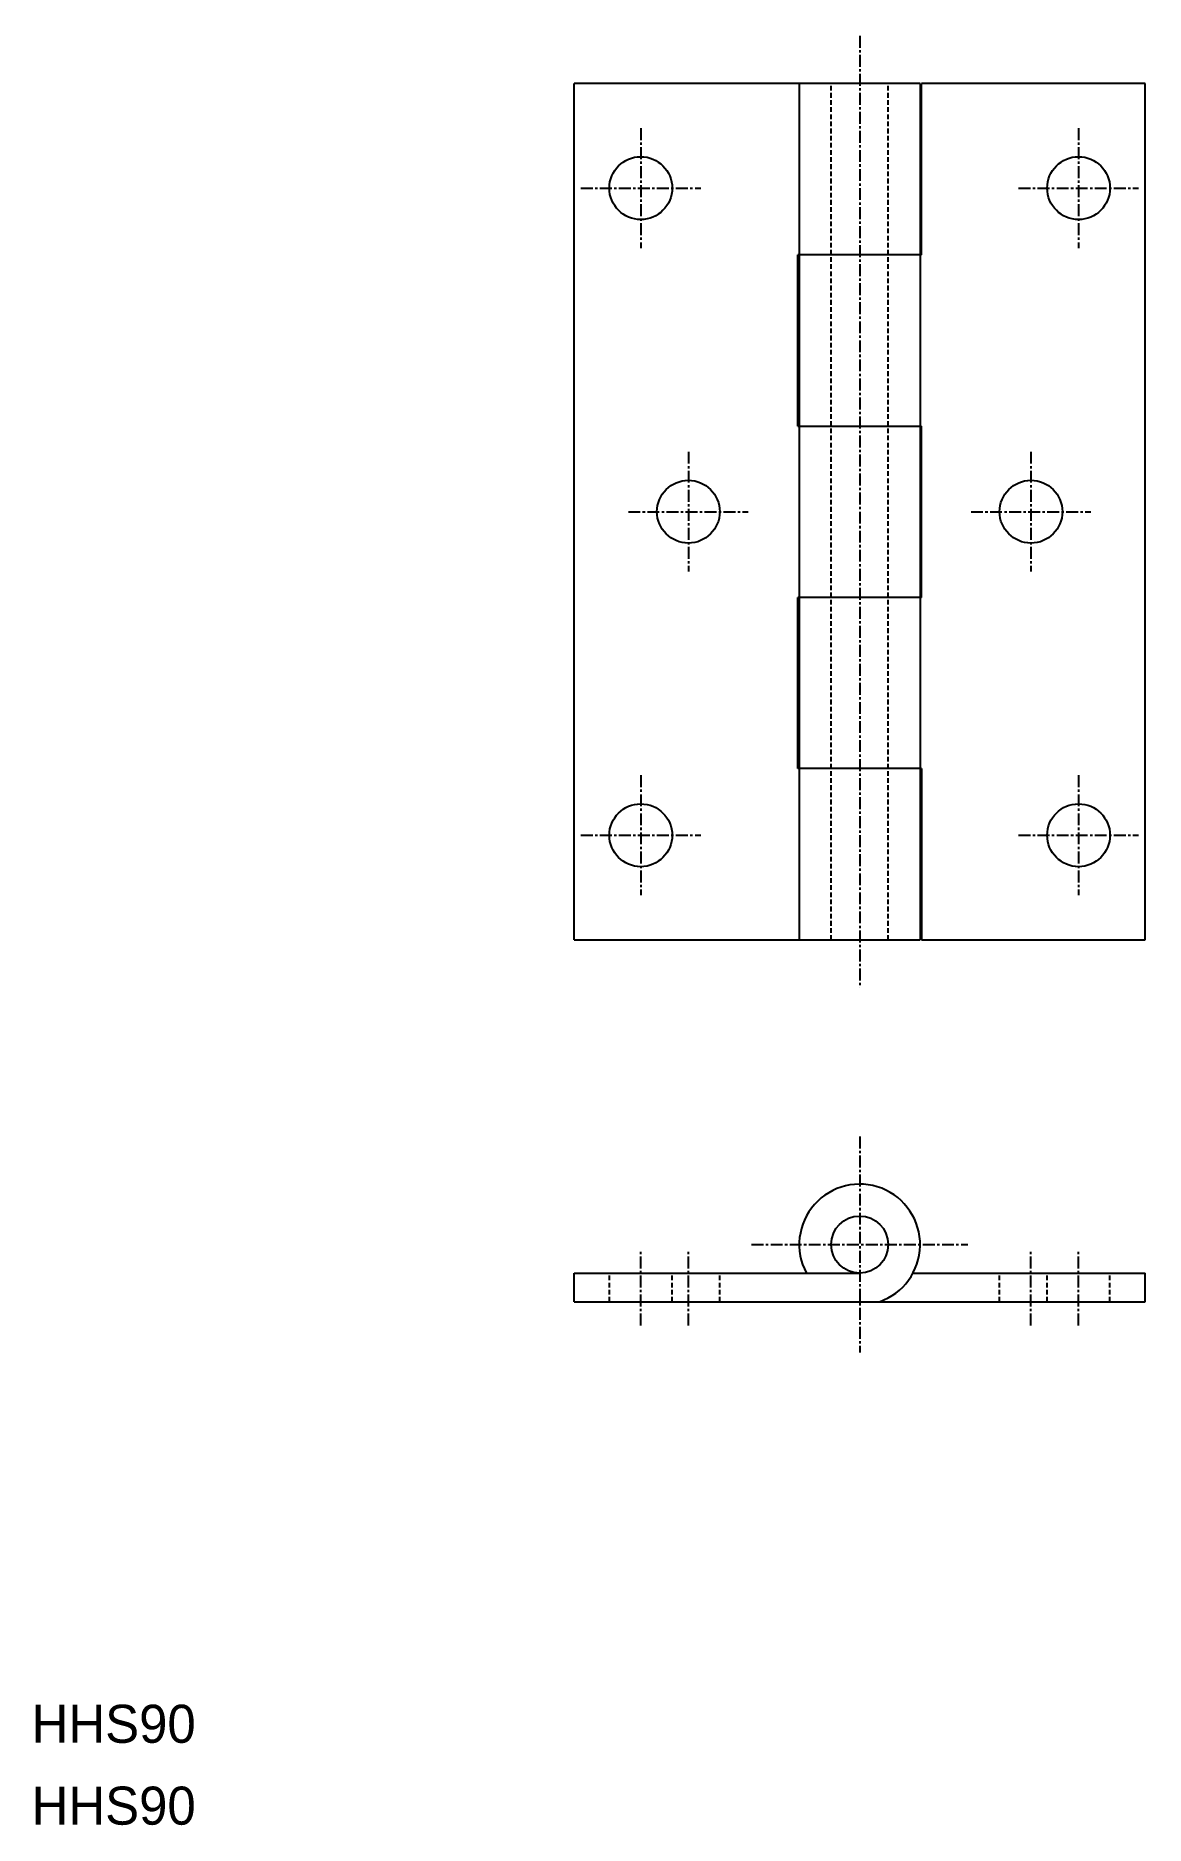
# Model space of a CAD drawing. Extents: x 0 to 117, y 0 to 188.
import ezdxf

# ---------------------------------------------------------------- set-up
doc = ezdxf.new("R2010")
doc.units = 0
doc.linetypes.add('CENTER', pattern=[2, 1.25, -0.25, 0.25, -0.25])
doc.linetypes.add('DASHED', pattern=[0.75, 0.5, -0.25])
doc.layers.get('0').update_dxf_attribs({"linetype": 'CONTINUOUS'})
doc.layers.add('CENTER', color=1, linetype='CENTER')

msp = doc.modelspace()

# ---------------------------------------------------------------- linework, layer by layer
at = {"color": 7, "linetype": 'CONTINUOUS'}
for p, q in [((93.35, 182.96), (57, 182.96)), ((57, 92.96), (57, 182.96)), ((80.65, 182.96), (80.65, 92.96)), ((93.35, 182.96), (93.35, 92.96)), ((117, 182.96), (93.5, 182.96)), ((93.5, 164.96), (93.5, 182.96)), ((117, 92.96), (117, 182.96)), ((80.5, 146.96), (80.5, 164.96)), ((93.5, 164.96), (80.5, 164.96)), ((80.5, 146.96), (93.5, 146.96)), ((93.5, 128.96), (93.5, 146.96)), ((80.5, 110.96), (80.5, 128.96)), ((93.5, 128.96), (80.5, 128.96)), ((93.5, 110.96), (80.5, 110.96)), ((93.5, 110.96), (93.5, 92.96)), ((57, 92.96), (93.35, 92.96)), ((93.5, 92.96), (117, 92.96)), ((57, 57.95), (87, 57.95)), ((57, 54.95), (57, 57.95)), ((92.6, 57.95), (117, 57.95)), ((117, 54.95), (117, 57.95)), ((57, 54.95), (117, 54.95))]:
    msp.add_line(p, q, dxfattribs=at)
at = {"color": 3, "linetype": 'DASHED'}
for p, q in [((84, 92.96), (84, 182.96)), ((90, 92.96), (90, 182.96)), ((90, 92.96), (90, 182.96)), ((60.7, 54.95), (60.7, 57.95)), ((67.3, 54.95), (67.3, 57.95)), ((72.3, 54.95), (72.3, 57.95)), ((101.7, 54.95), (101.7, 57.95)), ((106.7, 54.95), (106.7, 57.95)), ((113.3, 54.95), (113.3, 57.95))]:
    msp.add_line(p, q, dxfattribs=at)
at = {"color": 7, "linetype": 'CONTINUOUS'}
for centre, radius in [((64, 171.96), 3.3), ((110, 171.96), 3.3), ((69, 137.96), 3.3), ((69, 137.96), 3.3), ((105, 137.96), 3.3), ((105, 137.96), 3.3), ((64, 103.96), 3.3), ((110, 103.96), 3.3), ((87, 60.95), 3)]:
    msp.add_circle(centre, radius, dxfattribs=at)
msp.add_arc((87, 60.95), 6.35, 289.1117, 208.1929, dxfattribs=at)
at = {"layer": 'CENTER', "color": 1, "linetype": 'CENTER'}
for p, q in [((87, 187.96), (87, 87.96)), ((64, 178.26), (64, 165.66)), ((110, 178.26), (110, 165.66)), ((57.7, 171.96), (70.3, 171.96)), ((103.7, 171.96), (116.3, 171.96)), ((69, 144.26), (69, 131.66)), ((105, 144.26), (105, 131.66)), ((62.7, 137.96), (75.3, 137.96)), ((98.7, 137.96), (111.3, 137.96)), ((64, 110.26), (64, 97.66)), ((110, 110.26), (110, 97.66)), ((57.7, 103.96), (70.3, 103.96)), ((103.7, 103.96), (116.3, 103.96)), ((87, 72.3), (87, 49.6)), ((64, 52.45), (64, 60.45)), ((69, 52.45), (69, 60.45)), ((75.65, 60.95), (98.35, 60.95)), ((105, 52.45), (105, 60.45)), ((110, 52.45), (110, 60.45))]:
    msp.add_line(p, q, dxfattribs=at)

# ---------------------------------------------------------------- texts
for p in [(0, 8.6), (0, 0)]:
    msp.add_text('HHS90', height=4).set_placement(p)

doc.saveas('drawing.dxf')
